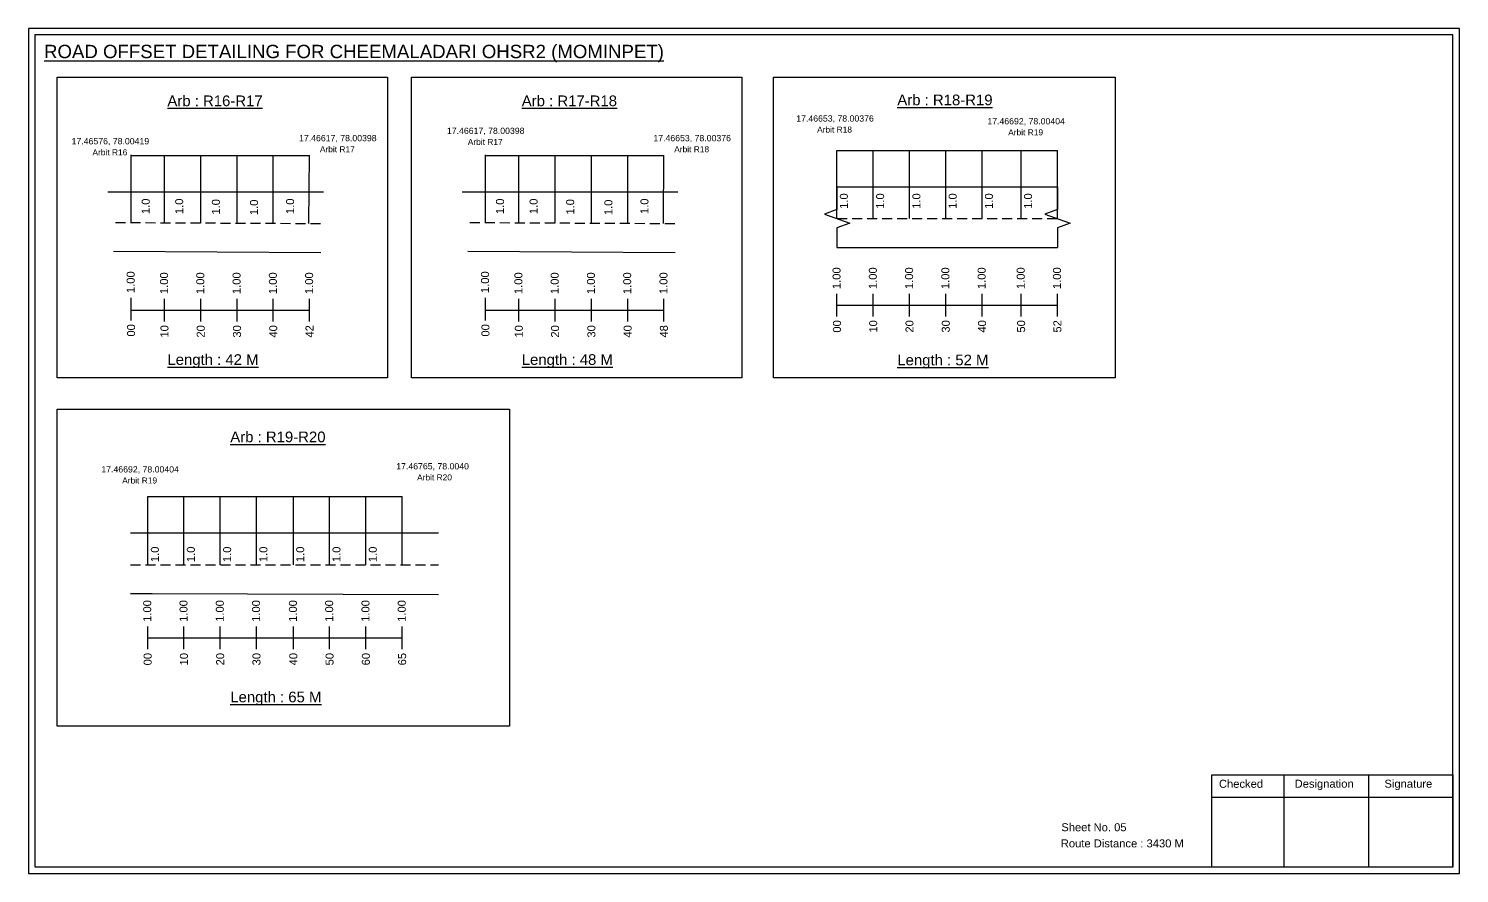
# Model space of a CAD drawing. Header units: inches. Extents: x 183 to 7161, y 301 to 1786.
# Drawn here: x 6027 to 6564, y 369 to 685 of the extents above; entities that cross this region are included whole.
import ezdxf

# ---------------------------------------------------------------- set-up
doc = ezdxf.new("R2010")
doc.units = ezdxf.units.IN
doc.header["$MEASUREMENT"] = 0
doc.linetypes.add('DASHED2', pattern=[0.375, 0.25, -0.125])
doc.layers.add('PDF_Geometry', color=7, linetype='Continuous')
doc.layers.add('PDF_Text', color=5, linetype='Continuous')
doc.styles.add('PDF Arial', font='arial.ttf')
doc.styles.get("Standard").update_dxf_attribs({"font": 'arial.ttf'})

msp = doc.modelspace()

# ---------------------------------------------------------------- linework, layer by layer
at = {"color": 5}
for p, q in [((6330.25, 639.64), (6412.91, 639.64)), ((6065.58, 637.77), (6132.5, 637.77)), ((6198.44, 637.77), (6265.36, 637.77)), ((6071.8, 509.88), (6167.21, 509.88))]:
    msp.add_line(p, q, dxfattribs=at)
for p, q in [((6330.25, 614.11), (6330.25, 639.64)), ((6343.85, 614.11), (6343.85, 639.64)), ((6357.45, 614.11), (6357.45, 639.64)), ((6371.05, 614.11), (6371.05, 639.64)), ((6384.65, 614.11), (6384.65, 639.64)), ((6399.31, 614.11), (6399.31, 639.65)), ((6412.91, 614.11), (6412.91, 639.65)), ((6065.58, 612.53), (6065.58, 638.07)), ((6078.1, 612.48), (6078.1, 637.77)), ((6091.7, 612.43), (6091.7, 637.77)), ((6105.3, 612.49), (6105.3, 637.77)), ((6118.9, 612.23), (6118.9, 637.77)), ((6132.27, 612.27), (6132.5, 637.77)), ((6198.44, 612.53), (6198.44, 638.07)), ((6210.96, 612.48), (6210.96, 637.77)), ((6224.56, 612.43), (6224.56, 637.77)), ((6238.16, 612.49), (6238.16, 637.77)), ((6251.76, 612.23), (6251.76, 637.77)), ((6265.14, 612.27), (6265.36, 637.77)), ((6137.75, 624.1), (6056.79, 624.1)), ((6270.61, 624.1), (6189.66, 624.1)), ((6330.25, 625.99), (6412.91, 625.99)), ((6059, 601.89), (6136.73, 601.46)), ((6191.87, 601.89), (6269.6, 601.46)), ((6330.25, 603.31), (6412.91, 603.31)), ((6071.8, 484.34), (6071.8, 509.88)), ((6085.4, 484.34), (6085.4, 509.88)), ((6099, 484.34), (6099, 509.88)), ((6112.6, 484.34), (6112.6, 509.88)), ((6126.41, 484.34), (6126.41, 509.88)), ((6140.01, 484.34), (6140.01, 509.88)), ((6153.61, 484.34), (6153.61, 509.88)), ((6167.21, 484.34), (6167.21, 509.88)), ((6180.81, 496.23), (6065.39, 496.23)), ((6065.39, 473.54), (6073.45, 473.54)), ((6073.45, 473.54), (6180.81, 473.24))]:
    msp.add_line(p, q)
at = {"linetype": 'DASHED2', "ltscale": 15}
for p, q in [((6059.72, 612.68), (6138, 612.27)), ((6192.58, 612.68), (6270.87, 612.27)), ((6330.25, 614.11), (6412.91, 614.11)), ((6065.39, 484.34), (6180.81, 484.34))]:
    msp.add_line(p, q, dxfattribs=at)
at = {"color": 217, "true_color": 0x93278f}
for p, q in [((6330.25, 577.41), (6330.25, 585.97)), ((6343.85, 577.41), (6343.85, 585.97)), ((6357.45, 577.41), (6357.45, 585.97)), ((6371.05, 577.41), (6371.05, 585.97)), ((6384.65, 577.41), (6384.65, 585.97)), ((6399.31, 577.41), (6399.31, 585.97)), ((6412.91, 577.41), (6412.91, 585.97)), ((6065.58, 575.92), (6065.58, 584.48)), ((6065.58, 579.8), (6132.5, 579.82)), ((6078.1, 575.53), (6078.1, 584.09)), ((6091.7, 575.53), (6091.7, 584.09)), ((6105.3, 575.53), (6105.3, 584.09)), ((6118.9, 575.53), (6118.9, 584.09)), ((6132.5, 575.53), (6132.5, 584.09)), ((6198.44, 575.92), (6198.44, 584.48)), ((6198.44, 579.8), (6265.36, 579.82)), ((6210.96, 575.53), (6210.96, 584.09)), ((6224.56, 575.53), (6224.56, 584.09)), ((6238.16, 575.53), (6238.16, 584.09)), ((6251.76, 575.53), (6251.76, 584.09)), ((6265.36, 575.53), (6265.36, 584.09)), ((6330.25, 581.68), (6412.91, 581.69)), ((6071.8, 452.65), (6071.8, 461.21)), ((6071.8, 456.92), (6167.21, 456.98)), ((6085.4, 452.65), (6085.4, 461.21)), ((6099, 452.65), (6099, 461.21)), ((6112.6, 452.65), (6112.6, 461.21)), ((6126.41, 452.65), (6126.41, 461.21)), ((6140.01, 452.65), (6140.01, 461.21)), ((6153.61, 452.65), (6153.61, 461.21)), ((6167.21, 452.65), (6167.21, 461.21))]:
    msp.add_line(p, q, dxfattribs=at)
for points in [[(6037.87, 667.13), (6161.68, 667.13), (6161.68, 554.45), (6037.87, 554.45)], [(6170.74, 667.13), (6294.54, 667.13), (6294.54, 554.45), (6170.74, 554.45)], [(6306.39, 667.13), (6434.49, 667.13), (6434.49, 554.45), (6306.39, 554.45)], [(6037.87, 542.71), (6207.49, 542.71), (6207.49, 423.89), (6037.87, 423.89)]]:
    msp.add_lwpolyline(points, close=True)
at = {"linetype": 'Continuous'}
for points in [[(6330.25, 625.99), (6330.25, 617.56), (6325.51, 615.83), (6335, 612.38), (6330.25, 610.65), (6330.25, 603.31)], [(6412.91, 625.99), (6412.91, 617.56), (6408.17, 615.83), (6417.65, 612.38), (6412.91, 610.65), (6412.91, 603.31)]]:
    msp.add_lwpolyline(points, dxfattribs=at)
at = {"layer": 'PDF_Geometry'}
for points in [[(6027.14, 685.35), (6027.14, 368.64), (6563.62, 368.64), (6563.62, 685.35)], [(6029.47, 683.03), (6029.47, 371.06), (6561.2, 371.06), (6561.2, 683.03)]]:
    msp.add_lwpolyline(points, close=True, dxfattribs=at)
at = {"layer": 'PDF_Geometry', "color": 242, "true_color": 0xcc1f26}
msp.add_lwpolyline([(6561.2, 370.97), (6470.85, 370.97), (6470.85, 405.58), (6561.2, 405.58)], close=True, dxfattribs=at)
for points in [[(6497.84, 405.58), (6497.84, 370.97)], [(6529.56, 405.58), (6529.56, 370.97)], [(6470.85, 397.21), (6561.2, 397.21)]]:
    msp.add_lwpolyline(points, dxfattribs=at)

# ---------------------------------------------------------------- texts
at = {"color": 242, "true_color": 0xcd2027}
for s, height, p in [('%%UROAD OFFSET DETAILING FOR CHEEMALADARI OHSR2 (MOMINPET)', 5, (6032.92, 674.28)), ('%%UArb : R16-R17', 4, (6079.18, 656.28)), ('%%UArb : R17-R18', 4, (6212.05, 656.28)), ('%%UArb : R18-R19', 4, (6352.87, 656.62)), ('%%ULength : 42 M', 4, (6079.18, 559.28)), ('%%ULength : 48 M', 4, (6212.05, 559.28)), ('%%ULength : 52 M', 4, (6352.87, 559.12)), ('%%UArb : R19-R20', 4, (6102.76, 530.28)), ('%%ULength : 65 M', 4, (6102.76, 432.78))]:
    msp.add_text(s, height=height, dxfattribs=at).set_placement(p)
at = {"color": 5}
for s, height, p in [('17.46653, 78.00376', 2.34, (6314.97, 650.5)), ('17.46692, 78.00404', 2.34, (6386.62, 649.45)), ('17.46576, 78.00419', 2.34, (6043.26, 641.98)), ('17.46617, 78.00398', 2.34, (6128.54, 643.13)), ('17.46617, 78.00398', 2.34, (6183.99, 645.88)), ('Arbit R17', 2.246, (6191.81, 641.75)), ('17.46653, 78.00376', 2.34, (6261.4, 643.13)), ('Arbit R18', 2.246, (6322.79, 646.38)), ('Arbit R19', 2.246, (6394.44, 645.33)), ('Arbit R16', 2.246, (6051.08, 637.85)), ('Arbit R17', 2.246, (6136.36, 639.01)), ('Arbit R18', 2.246, (6269.22, 639.01)), ('17.46692, 78.00404', 2.34, (6054.41, 518.95)), ('17.46765, 78.0040', 2.34, (6164.98, 520.1)), ('Arbit R19', 2.246, (6062.23, 514.82)), ('Arbit R20', 2.246, (6172.8, 515.97))]:
    msp.add_text(s, height=height, dxfattribs=at).set_placement(p)
for p in [(6334.32, 617.78), (6347.92, 617.78), (6361.52, 617.78), (6375.12, 617.78), (6388.72, 617.78), (6403.38, 617.79), (6072.54, 615.82), (6085.11, 615.82), (6098.85, 615.62), (6113.16, 615.43), (6126.68, 615.84), (6205.4, 615.82), (6217.98, 615.82), (6231.71, 615.62), (6246.03, 615.43), (6259.55, 615.84), (6075.97, 485.34), (6089.47, 485.34), (6103.07, 485.34), (6116.67, 485.34), (6130.48, 485.34), (6144.08, 485.34), (6157.68, 485.34)]:
    msp.add_text('1.0', height=3, rotation=90).set_placement(p)
at = {"color": 217, "true_color": 0x93278f}
for s, p in [('1.00', (6331.58, 587.7)), ('1.00', (6345.18, 587.7)), ('1.00', (6358.78, 587.7)), ('1.00', (6372.38, 587.7)), ('1.00', (6385.98, 587.7)), ('1.00', (6400.63, 587.71)), ('1.00', (6414.23, 587.71)), ('1.00', (6066.9, 586.21)), ('1.00', (6079.42, 585.83)), ('1.00', (6093.02, 585.83)), ('1.00', (6106.62, 585.83)), ('1.00', (6120.22, 585.83)), ('1.00', (6133.82, 585.83)), ('1.00', (6199.77, 586.21)), ('1.00', (6212.29, 585.83)), ('1.00', (6225.89, 585.83)), ('1.00', (6239.49, 585.83)), ('1.00', (6253.09, 585.83)), ('1.00', (6266.69, 585.83)), ('00', (6067.05, 569.89)), ('00', (6199.92, 569.89)), ('00', (6331.73, 571.38)), ('10', (6345.33, 571.38)), ('20', (6358.93, 571.38)), ('30', (6372.53, 571.38)), ('40', (6386.13, 571.38)), ('50', (6400.78, 571.39)), ('52', (6414.38, 571.39)), ('10', (6079.57, 569.51)), ('20', (6093.17, 569.51)), ('30', (6106.77, 569.51)), ('40', (6120.37, 569.51)), ('42', (6133.97, 569.51)), ('10', (6212.44, 569.51)), ('20', (6226.04, 569.51)), ('30', (6239.64, 569.51)), ('40', (6253.24, 569.51)), ('48', (6266.84, 569.51)), ('1.00', (6073.12, 462.94)), ('1.00', (6086.72, 462.94)), ('1.00', (6100.32, 462.94)), ('1.00', (6113.92, 462.94)), ('1.00', (6127.74, 462.94)), ('1.00', (6141.34, 462.94)), ('1.00', (6154.94, 462.94)), ('1.00', (6168.54, 462.94)), ('00', (6073.27, 446.62)), ('10', (6086.87, 446.62)), ('20', (6100.47, 446.62)), ('30', (6114.07, 446.62)), ('40', (6127.89, 446.62)), ('50', (6141.49, 446.62)), ('60', (6155.09, 446.62)), ('65', (6168.69, 446.62))]:
    msp.add_text(s, height=3, rotation=90, dxfattribs=at).set_placement(p)
for s, p in [('Sheet No. 05', (6414.35, 384.44)), ('Route Distance : 3430 M', (6414.17, 378.39))]:
    msp.add_text(s, height=3).set_placement(p)
at = {"layer": 'PDF_Text', "color": 7, "attachment_point": 7, "style": 'PDF Arial'}
for s, insert, char_height in [('Checked', (6473.46, 400.69), 3.001), ('Designation', (6501.84, 399.86), 3.0006), ('Signature', (6535.52, 399.86), 3.001)]:
    msp.add_mtext(s, dxfattribs=dict(at, insert=insert, char_height=char_height))

doc.saveas('drawing.dxf')
